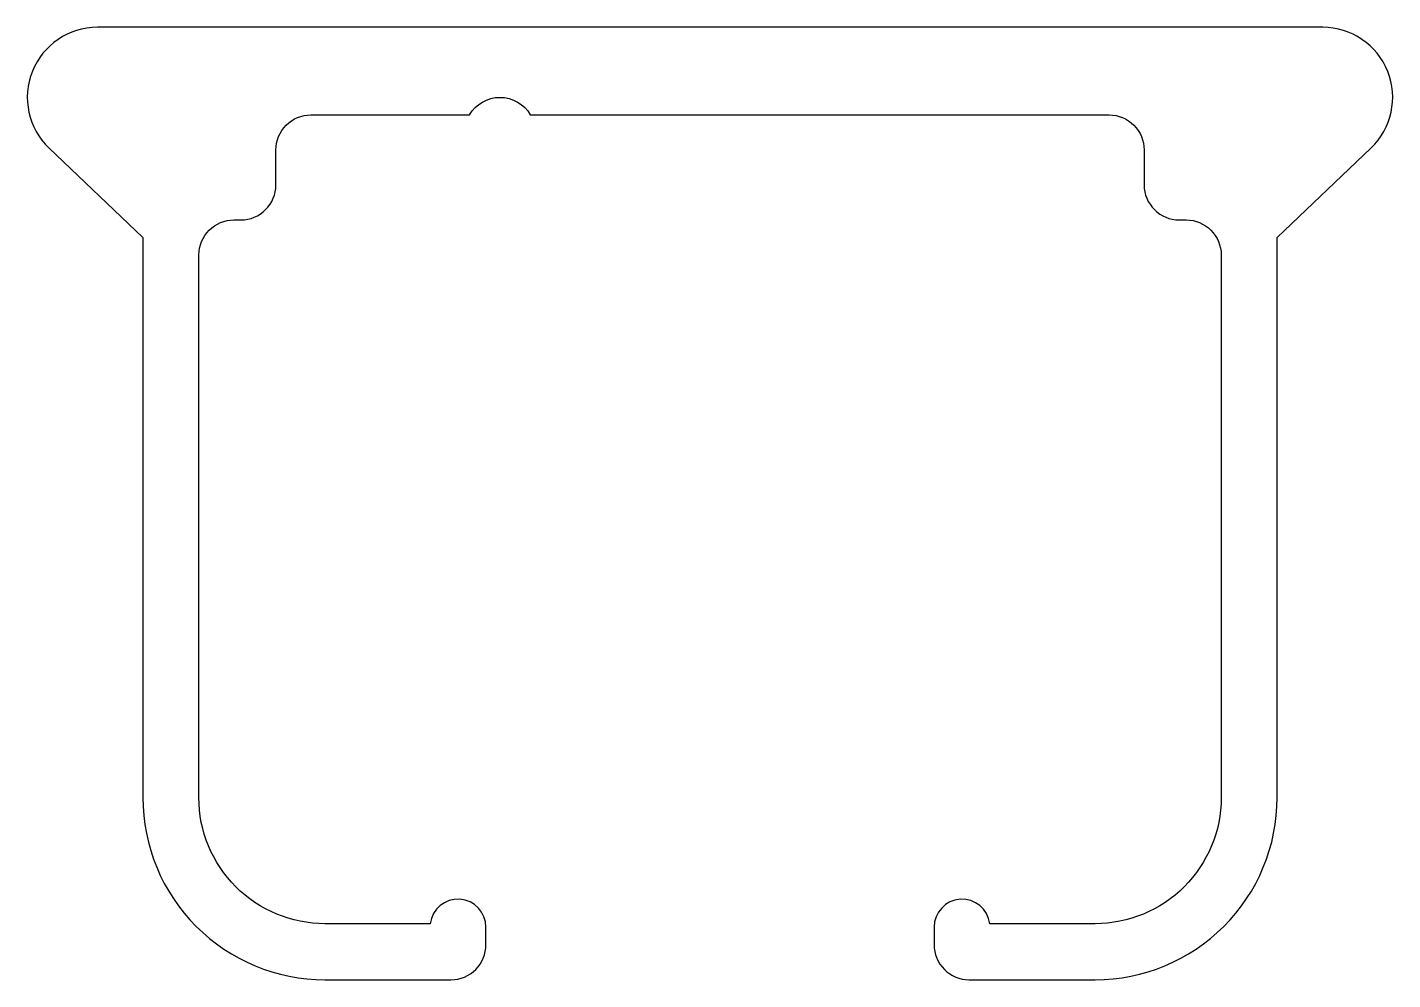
# Model space of a CAD drawing. Extents: x 578.8 to 598.3, y 650 to 663.6.
import ezdxf

# ---------------------------------------------------------------- set-up
doc = ezdxf.new("R2010")
doc.units = 0
doc.layers.get('0').update_dxf_attribs({"linetype": 'CONTINUOUS'})

msp = doc.modelspace()

# ---------------------------------------------------------------- linework, layer by layer
msp.add_lwpolyline([(579.093, 661.896), (580.433, 660.62), (580.433, 652.62, 0.414214), (583.033, 650.02), (584.833, 650.02, 0.414214), (585.333, 650.52), (585.333, 650.77, 0.939235), (584.536, 650.82), (583.033, 650.82, -0.414214), (581.233, 652.62), (581.233, 660.37, -0.414214), (581.733, 660.87), (581.833, 660.87, 0.414214), (582.333, 661.37), (582.333, 661.87, -0.414214), (582.833, 662.37), (585.1, 662.37, -0.57735), (585.966, 662.37), (588.533, 662.37), (594.233, 662.37, -0.414214), (594.733, 661.87), (594.733, 661.37, 0.414214), (595.233, 660.87), (595.333, 660.87, -0.414214), (595.833, 660.37), (595.833, 652.62, -0.414214), (594.033, 650.82), (592.529, 650.82, 0.939235), (591.733, 650.77), (591.733, 650.52, 0.414214), (592.233, 650.02), (594.033, 650.02, 0.414214), (596.633, 652.62), (596.633, 660.62), (597.972, 661.896, 0.677033), (597.283, 663.62), (588.533, 663.62), (579.783, 663.62, 0.677033)], format="xyb", close=True)

doc.saveas('drawing.dxf')
